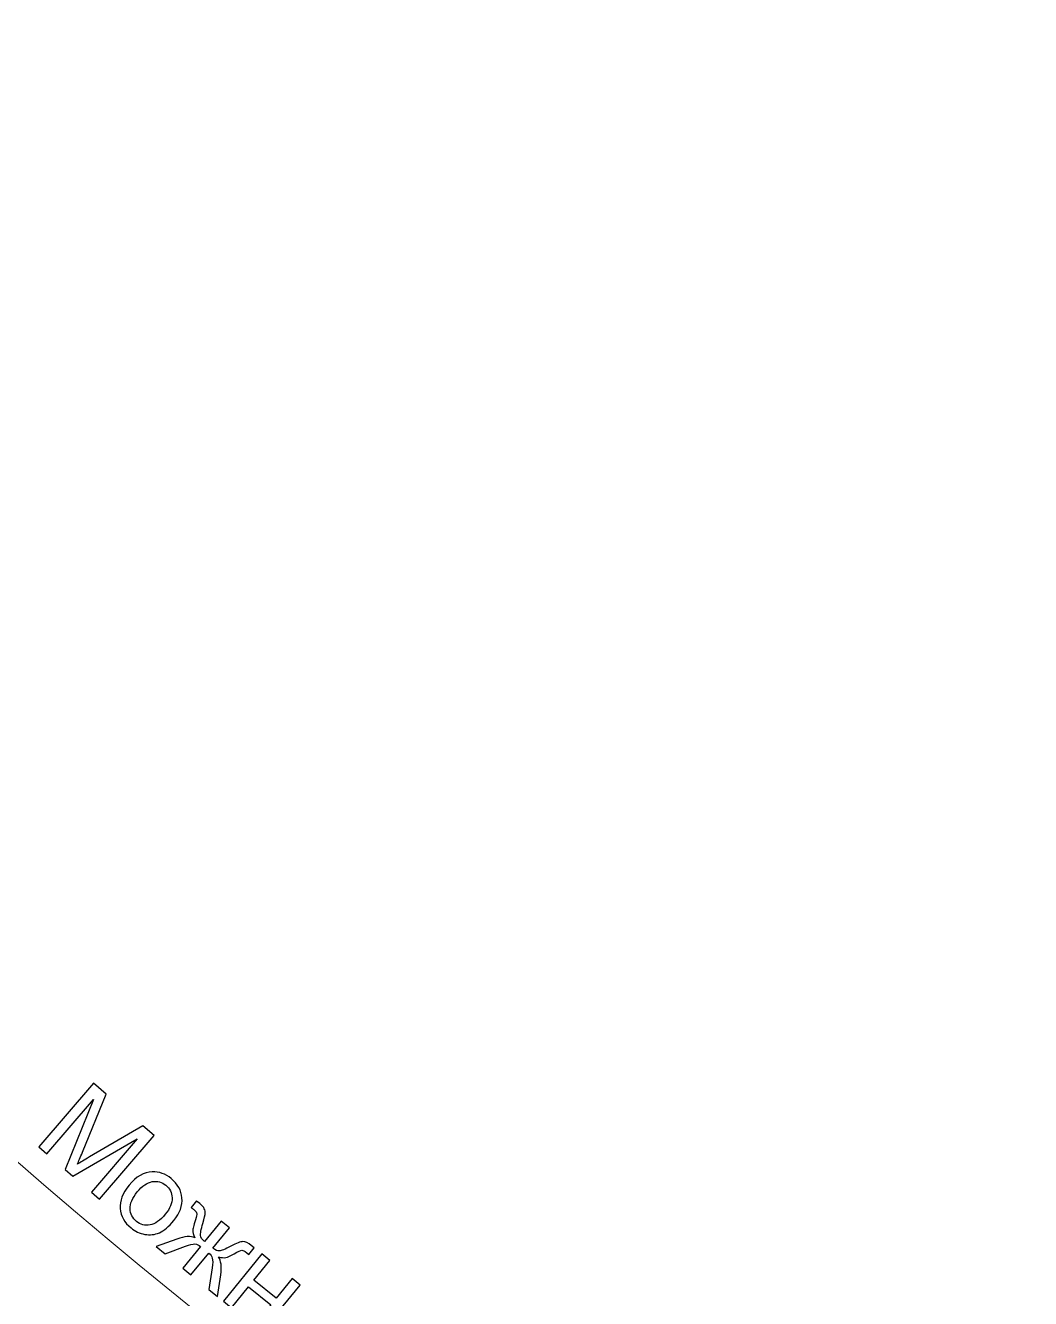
# Model space of a CAD drawing. Header units: millimetres. Extents: x -998 to 1016, y -1915 to 1914.
# Drawn here: x -62.6 to 9.9, y -1818.9 to -1727.1 of the extents above; entities that cross this region are included whole.
import ezdxf

# ---------------------------------------------------------------- set-up
doc = ezdxf.new("R2010")
doc.units = ezdxf.units.MM
doc.header["$MEASUREMENT"] = 0
doc.layers.add('layer 1', color=7, linetype='Continuous')

msp = doc.modelspace()

# ---------------------------------------------------------------- linework, layer by layer
at = {"layer": 'layer 1', "color": 2, "lineweight": 20}
msp.add_open_spline([(194.3957, -1114.8459), (124.2, -1114.8458), (58.2417, -1132.9496), (0.896, -1164.7091), (0.896, -1164.7091), (0.896, -1164.7091), (-12.0945, -1172.2086), (-12.0945, -1172.2086), (-12.0945, -1172.2086), (-125.2622, -1240.5539), (-201.8214, -1363.3757), (-205.4554, -1504.3458), (-205.4554, -1504.3458), (-205.4554, -1504.3458), (-170.9966, -1504.3458), (-170.9966, -1504.3458), (-170.9966, -1504.3458), (-170.9965, -1502.689), (-169.6534, -1501.3459), (-167.9964, -1501.3458), (-167.9964, -1501.3458), (-166.3398, -1501.3458), (-164.9752, -1502.6895), (-164.9966, -1504.3458), (-164.9966, -1504.3458), (-164.9966, -1504.3458), (-164.9967, -1504.3537), (-164.9967, -1504.3537), (-164.9967, -1504.3537), (-164.9967, -1504.3537), (-164.9967, -1525.3381), (-164.9967, -1525.3381), (-164.9967, -1525.3381), (-164.9967, -1525.3381), (-164.9966, -1525.3459), (-164.9966, -1525.3459), (-164.9966, -1525.3459), (-164.9752, -1527.0022), (-166.3398, -1528.3458), (-167.9966, -1528.3459), (-167.9966, -1528.3459), (-169.6534, -1528.3458), (-170.9965, -1527.0026), (-170.9965, -1525.3457), (-170.9965, -1525.3457), (-170.9965, -1525.3457), (-205.4554, -1525.3457), (-205.4554, -1525.3457), (-205.4554, -1525.3457), (-201.8212, -1666.315), (-125.2624, -1789.1349), (-12.0967, -1857.4819), (-12.0967, -1857.4819), (-12.0967, -1857.4819), (0.8935, -1864.9816), (0.8935, -1864.9816), (0.8935, -1864.9816), (58.2391, -1896.7429), (124.1991, -1914.8459), (194.3956, -1914.8459), (194.3956, -1914.8459), (263.5146, -1914.8459), (328.5246, -1897.2959), (385.2469, -1866.4366), (385.2469, -1866.4366), (385.2469, -1866.4366), (367.9563, -1836.489), (367.9563, -1836.489), (367.9563, -1836.489), (366.5217, -1837.3173), (364.6868, -1836.8255), (363.8584, -1835.3909), (363.8584, -1835.3909), (363.03, -1833.956), (363.5113, -1832.1024), (364.9564, -1831.2928), (364.9564, -1831.2928), (364.9564, -1831.2928), (364.9632, -1831.289), (364.9632, -1831.289), (364.9632, -1831.289), (364.9632, -1831.289), (383.1363, -1820.7968), (383.1363, -1820.7968), (383.1363, -1820.7968), (383.1363, -1820.7968), (383.143, -1820.7928), (383.143, -1820.7928), (383.143, -1820.7928), (384.5665, -1819.946), (386.4126, -1820.4561), (387.241, -1821.8909), (387.241, -1821.8909), (388.0694, -1823.3256), (387.5779, -1825.1605), (386.143, -1825.9889), (386.143, -1825.9889), (386.143, -1825.9889), (403.4201, -1855.9137), (403.4201, -1855.9137), (403.4201, -1855.9137), (515.9759, -1786.7795), (591.7027, -1663.5077), (594.3007, -1522.3458), (594.3007, -1522.3458), (594.3007, -1522.3458), (594.3007, -1507.3459), (594.3007, -1507.3459), (594.3007, -1507.3459), (591.7029, -1366.1862), (515.9772, -1242.9176), (403.4252, -1173.7812), (403.4252, -1173.7812), (403.4252, -1173.7812), (386.1526, -1203.6984), (386.1526, -1203.6984), (386.1526, -1203.6984), (387.5872, -1204.5268), (388.079, -1206.3617), (387.2506, -1207.7965), (387.2506, -1207.7965), (386.4221, -1209.2312), (384.5762, -1209.7413), (383.1525, -1208.8946), (383.1525, -1208.8946), (383.1525, -1208.8946), (383.1459, -1208.8906), (383.1459, -1208.8906), (383.1459, -1208.8906), (383.1459, -1208.8906), (364.9728, -1198.3983), (364.9728, -1198.3983), (364.9728, -1198.3983), (364.9728, -1198.3983), (364.9661, -1198.3945), (364.9661, -1198.3945), (364.9661, -1198.3945), (363.5207, -1197.5851), (363.0396, -1195.7313), (363.868, -1194.2965), (363.868, -1194.2965), (364.6963, -1192.8617), (366.531, -1192.37), (367.9659, -1193.1984), (367.9659, -1193.1984), (367.9659, -1193.1984), (385.2521, -1163.2578), (385.2521, -1163.2578), (385.2521, -1163.2578), (328.5313, -1132.3934), (263.5166, -1114.8459), (194.3957, -1114.8459)], degree=3, knots=[0, 0, 0, 0, 0.025641, 0.025641, 0.025641, 0.025641, 0.0512821, 0.0512821, 0.0512821, 0.0512821, 0.0769231, 0.0769231, 0.0769231, 0.0769231, 0.1025641, 0.1025641, 0.1025641, 0.1025641, 0.1282051, 0.1282051, 0.1282051, 0.1282051, 0.1538462, 0.1538462, 0.1538462, 0.1538462, 0.1794872, 0.1794872, 0.1794872, 0.1794872, 0.2051282, 0.2051282, 0.2051282, 0.2051282, 0.2307692, 0.2307692, 0.2307692, 0.2307692, 0.2564103, 0.2564103, 0.2564103, 0.2564103, 0.2820513, 0.2820513, 0.2820513, 0.2820513, 0.3076923, 0.3076923, 0.3076923, 0.3076923, 0.3333333, 0.3333333, 0.3333333, 0.3333333, 0.3589744, 0.3589744, 0.3589744, 0.3589744, 0.3846154, 0.3846154, 0.3846154, 0.3846154, 0.4102564, 0.4102564, 0.4102564, 0.4102564, 0.4358974, 0.4358974, 0.4358974, 0.4358974, 0.4615385, 0.4615385, 0.4615385, 0.4615385, 0.4871795, 0.4871795, 0.4871795, 0.4871795, 0.5128205, 0.5128205, 0.5128205, 0.5128205, 0.5384615, 0.5384615, 0.5384615, 0.5384615, 0.5641026, 0.5641026, 0.5641026, 0.5641026, 0.5897436, 0.5897436, 0.5897436, 0.5897436, 0.6153846, 0.6153846, 0.6153846, 0.6153846, 0.6410256, 0.6410256, 0.6410256, 0.6410256, 0.6666667, 0.6666667, 0.6666667, 0.6666667, 0.6923077, 0.6923077, 0.6923077, 0.6923077, 0.7179487, 0.7179487, 0.7179487, 0.7179487, 0.7435897, 0.7435897, 0.7435897, 0.7435897, 0.7692308, 0.7692308, 0.7692308, 0.7692308, 0.7948718, 0.7948718, 0.7948718, 0.7948718, 0.8205128, 0.8205128, 0.8205128, 0.8205128, 0.8461538, 0.8461538, 0.8461538, 0.8461538, 0.8717949, 0.8717949, 0.8717949, 0.8717949, 0.8974359, 0.8974359, 0.8974359, 0.8974359, 0.9230769, 0.9230769, 0.9230769, 0.9230769, 0.9487179, 0.9487179, 0.9487179, 0.9487179, 1, 1, 1, 1], dxfattribs=at)
at = {"layer": 'layer 1', "color": 250, "lineweight": 20}
msp.add_open_spline([(-196.2882, -1498.3028), (-196.2882, -1498.3028), (-196.1118, -1534.3457), (-196.1118, -1534.3457), (-196.1118, -1534.3457), (-189.6966, -1664.3935), (-119.0087, -1782.3638), (-7.5194, -1849.7323), (-7.5194, -1849.7323), (-7.5194, -1849.7323), (5.3237, -1857.1471), (5.3237, -1857.1471), (5.3237, -1857.1471), (63.3321, -1889.2601), (128.1011, -1905.8459), (194.3956, -1905.8459), (194.3956, -1905.8459), (269.9836, -1905.8459), (333.9758, -1880.035), (398.2295, -1843.2738)], degree=3, knots=[0, 0, 0, 0, 0.1666667, 0.1666667, 0.1666667, 0.1666667, 0.3333333, 0.3333333, 0.3333333, 0.3333333, 0.5, 0.5, 0.5, 0.5, 0.6666667, 0.6666667, 0.6666667, 0.6666667, 1, 1, 1, 1], dxfattribs=at)
at = {"layer": 'layer 1', "color": 250}
for points, knots in [([(-61.6381, -1807.9717), (-61.6381, -1807.9717), (-57.6891, -1803.3842), (-57.6891, -1803.3842), (-57.6891, -1803.3842), (-57.6891, -1803.3842), (-56.775, -1804.17), (-56.775, -1804.17), (-56.775, -1804.17), (-56.775, -1804.17), (-58.4844, -1808.3539), (-58.4844, -1808.3539), (-58.4844, -1808.3539), (-58.6455, -1808.7425), (-58.7673, -1809.0321), (-58.85, -1809.2215), (-58.85, -1809.2215), (-58.6542, -1809.0996), (-58.3627, -1808.9236), (-57.9725, -1808.6966), (-57.9725, -1808.6966), (-57.9725, -1808.6966), (-54.1274, -1806.449), (-54.1274, -1806.449), (-54.1274, -1806.449), (-54.1274, -1806.449), (-53.311, -1807.1518), (-53.311, -1807.1518), (-53.311, -1807.1518), (-53.311, -1807.1518), (-57.2585, -1811.7409), (-57.2585, -1811.7409), (-57.2585, -1811.7409), (-57.2585, -1811.7409), (-57.8444, -1811.2361), (-57.8444, -1811.2361), (-57.8444, -1811.2361), (-57.8444, -1811.2361), (-54.5393, -1807.3957), (-54.5393, -1807.3957), (-54.5393, -1807.3957), (-54.5393, -1807.3957), (-59.1773, -1810.089), (-59.1773, -1810.089), (-59.1773, -1810.089), (-59.1773, -1810.089), (-59.725, -1809.6181), (-59.725, -1809.6181), (-59.725, -1809.6181), (-59.725, -1809.6181), (-57.691, -1804.5696), (-57.691, -1804.5696), (-57.691, -1804.5696), (-57.691, -1804.5696), (-61.0523, -1808.4765), (-61.0523, -1808.4765), (-61.0523, -1808.4765), (-61.0523, -1808.4765), (-61.6381, -1807.9717), (-61.6381, -1807.9717)], [0, 0, 0, 0, 0.0625, 0.0625, 0.0625, 0.0625, 0.125, 0.125, 0.125, 0.125, 0.1875, 0.1875, 0.1875, 0.1875, 0.25, 0.25, 0.25, 0.25, 0.3125, 0.3125, 0.3125, 0.3125, 0.375, 0.375, 0.375, 0.375, 0.4375, 0.4375, 0.4375, 0.4375, 0.5, 0.5, 0.5, 0.5, 0.5625, 0.5625, 0.5625, 0.5625, 0.625, 0.625, 0.625, 0.625, 0.6875, 0.6875, 0.6875, 0.6875, 0.75, 0.75, 0.75, 0.75, 0.8125, 0.8125, 0.8125, 0.8125, 0.875, 0.875, 0.875, 0.875, 1, 1, 1, 1]), ([(-55.129, -1810.7448), (-54.616, -1810.1147), (-54.0609, -1809.7909), (-53.4626, -1809.7733), (-53.4626, -1809.7733), (-52.9645, -1809.7598), (-52.5046, -1809.9242), (-52.0845, -1810.2676), (-52.0845, -1810.2676), (-51.6166, -1810.6492), (-51.359, -1811.1138), (-51.3117, -1811.6614), (-51.3117, -1811.6614), (-51.2644, -1812.2104), (-51.4613, -1812.7547), (-51.9008, -1813.2961), (-51.9008, -1813.2961), (-52.2584, -1813.7331), (-52.6045, -1814.0247), (-52.9406, -1814.1682), (-52.9406, -1814.1682), (-53.2766, -1814.3132), (-53.6266, -1814.3522), (-53.9906, -1814.2854), (-53.9906, -1814.2854), (-54.356, -1814.22), (-54.686, -1814.0672), (-54.9834, -1813.8241), (-54.9834, -1813.8241), (-55.4598, -1813.4368), (-55.7203, -1812.9694), (-55.7647, -1812.4246), (-55.7647, -1812.4246), (-55.8092, -1811.8799), (-55.5982, -1811.32), (-55.129, -1810.7448)], [0, 0, 0, 0, 0.1, 0.1, 0.1, 0.1, 0.2, 0.2, 0.2, 0.2, 0.3, 0.3, 0.3, 0.3, 0.4, 0.4, 0.4, 0.4, 0.5, 0.5, 0.5, 0.5, 0.6, 0.6, 0.6, 0.6, 0.7, 0.7, 0.7, 0.7, 0.8, 0.8, 0.8, 0.8, 1, 1, 1, 1]), ([(-54.537, -1811.2282), (-54.8917, -1811.6638), (-55.063, -1812.0685), (-55.0493, -1812.4397), (-55.0493, -1812.4397), (-55.0357, -1812.8123), (-54.8851, -1813.1159), (-54.5961, -1813.3505), (-54.5961, -1813.3505), (-54.31, -1813.5836), (-53.9827, -1813.6687), (-53.6158, -1813.6058), (-53.6158, -1813.6058), (-53.2473, -1813.5427), (-52.8816, -1813.2877), (-52.5183, -1812.8409), (-52.5183, -1812.8409), (-52.1749, -1812.4208), (-52.0107, -1812.0231), (-52.0257, -1811.6506), (-52.0257, -1811.6506), (-52.0393, -1811.278), (-52.1885, -1810.9758), (-52.4733, -1810.7454), (-52.4733, -1810.7454), (-52.7622, -1810.5094), (-53.0896, -1810.4229), (-53.455, -1810.4831), (-53.455, -1810.4831), (-53.8207, -1810.5448), (-54.1807, -1810.7926), (-54.537, -1811.2282)], [0, 0, 0, 0, 0.1111111, 0.1111111, 0.1111111, 0.1111111, 0.2222222, 0.2222222, 0.2222222, 0.2222222, 0.3333333, 0.3333333, 0.3333333, 0.3333333, 0.4444444, 0.4444444, 0.4444444, 0.4444444, 0.5555556, 0.5555556, 0.5555556, 0.5555556, 0.6666667, 0.6666667, 0.6666667, 0.6666667, 0.7777778, 0.7777778, 0.7777778, 0.7777778, 1, 1, 1, 1]), ([(-47.8879, -1813.8036), (-47.8879, -1813.8036), (-49.0863, -1815.2753), (-49.0863, -1815.2753), (-49.0863, -1815.2753), (-48.9032, -1815.425), (-48.7452, -1815.4944), (-48.6125, -1815.4847), (-48.6125, -1815.4847), (-48.4813, -1815.475), (-48.2045, -1815.3597), (-47.7851, -1815.1359), (-47.7851, -1815.1359), (-47.387, -1814.9233), (-47.099, -1814.815), (-46.9184, -1814.8124), (-46.9184, -1814.8124), (-46.742, -1814.8098), (-46.5403, -1814.9018), (-46.3119, -1815.0884), (-46.3119, -1815.0884), (-46.3119, -1815.0884), (-46.1005, -1815.2608), (-46.1005, -1815.2608), (-46.1005, -1815.2608), (-46.1005, -1815.2608), (-46.4891, -1815.7386), (-46.4891, -1815.7386), (-46.4891, -1815.7386), (-46.4891, -1815.7386), (-46.6441, -1815.6072), (-46.6441, -1815.6072), (-46.6441, -1815.6072), (-46.7978, -1815.4814), (-46.9135, -1815.4248), (-46.994, -1815.4346), (-46.994, -1815.4346), (-47.0758, -1815.4444), (-47.2593, -1815.5288), (-47.5404, -1815.6865), (-47.5404, -1815.6865), (-47.8073, -1815.8399), (-48.012, -1815.9286), (-48.1531, -1815.9552), (-48.1531, -1815.9552), (-48.2957, -1815.9819), (-48.4721, -1815.9675), (-48.6836, -1815.9122), (-48.6836, -1815.9122), (-48.4878, -1816.1821), (-48.4319, -1816.611), (-48.5174, -1817.2008), (-48.5174, -1817.2008), (-48.5174, -1817.2008), (-48.7424, -1818.7711), (-48.7424, -1818.7711), (-48.7424, -1818.7711), (-48.7424, -1818.7711), (-49.3767, -1818.2552), (-49.3767, -1818.2552), (-49.3767, -1818.2552), (-49.3767, -1818.2552), (-49.1362, -1816.6962), (-49.1362, -1816.6962), (-49.1362, -1816.6962), (-49.0878, -1816.3802), (-49.0833, -1816.1502), (-49.1241, -1816.0076), (-49.1241, -1816.0076), (-49.1634, -1815.865), (-49.2492, -1815.7393), (-49.379, -1815.6333), (-49.379, -1815.6333), (-49.379, -1815.6333), (-50.6623, -1817.2079), (-50.6623, -1817.2079), (-50.6623, -1817.2079), (-50.6623, -1817.2079), (-51.2515, -1816.7273), (-51.2515, -1816.7273), (-51.2515, -1816.7273), (-51.2515, -1816.7273), (-49.9696, -1815.1528), (-49.9696, -1815.1528), (-49.9696, -1815.1528), (-50.0979, -1815.0482), (-50.2347, -1814.9902), (-50.3814, -1814.98), (-50.3814, -1814.98), (-50.5295, -1814.9686), (-50.754, -1815.0191), (-51.0562, -1815.1316), (-51.0562, -1815.1316), (-51.0562, -1815.1316), (-52.5329, -1815.6829), (-52.5329, -1815.6829), (-52.5329, -1815.6829), (-52.5329, -1815.6829), (-53.1672, -1815.1656), (-53.1672, -1815.1656), (-53.1672, -1815.1656), (-53.1672, -1815.1656), (-51.6778, -1814.6256), (-51.6778, -1814.6256), (-51.6778, -1814.6256), (-51.1158, -1814.4246), (-50.6827, -1814.3941), (-50.3794, -1814.5313), (-50.3794, -1814.5313), (-50.4864, -1814.3124), (-50.5356, -1814.129), (-50.5283, -1813.9808), (-50.5283, -1813.9808), (-50.521, -1813.8327), (-50.4431, -1813.5266), (-50.2943, -1813.0653), (-50.2943, -1813.0653), (-50.2446, -1812.9088), (-50.2361, -1812.7959), (-50.267, -1812.7239), (-50.267, -1812.7239), (-50.2994, -1812.6519), (-50.3712, -1812.5699), (-50.4798, -1812.4808), (-50.4798, -1812.4808), (-50.508, -1812.4582), (-50.5644, -1812.4145), (-50.6518, -1812.3466), (-50.6518, -1812.3466), (-50.6518, -1812.3466), (-50.2631, -1811.8687), (-50.2631, -1811.8687), (-50.2631, -1811.8687), (-50.2631, -1811.8687), (-50.1827, -1811.9337), (-50.1827, -1811.9337), (-50.1827, -1811.9337), (-49.9615, -1812.1146), (-49.8148, -1812.256), (-49.7458, -1812.3562), (-49.7458, -1812.3562), (-49.6769, -1812.4579), (-49.6417, -1812.5807), (-49.6405, -1812.7247), (-49.6405, -1812.7247), (-49.6393, -1812.87), (-49.6932, -1813.1268), (-49.801, -1813.4935), (-49.801, -1813.4935), (-49.9328, -1813.9435), (-49.9924, -1814.2355), (-49.9771, -1814.3681), (-49.9771, -1814.3681), (-49.9631, -1814.5008), (-49.8631, -1814.6434), (-49.6771, -1814.7947), (-49.6771, -1814.7947), (-49.6771, -1814.7947), (-48.4785, -1813.3231), (-48.4785, -1813.3231), (-48.4785, -1813.3231), (-48.4785, -1813.3231), (-47.8879, -1813.8036), (-47.8879, -1813.8036)], [0, 0, 0, 0, 0.0238095, 0.0238095, 0.0238095, 0.0238095, 0.047619, 0.047619, 0.047619, 0.047619, 0.0714286, 0.0714286, 0.0714286, 0.0714286, 0.0952381, 0.0952381, 0.0952381, 0.0952381, 0.1190476, 0.1190476, 0.1190476, 0.1190476, 0.1428571, 0.1428571, 0.1428571, 0.1428571, 0.1666667, 0.1666667, 0.1666667, 0.1666667, 0.1904762, 0.1904762, 0.1904762, 0.1904762, 0.2142857, 0.2142857, 0.2142857, 0.2142857, 0.2380952, 0.2380952, 0.2380952, 0.2380952, 0.2619048, 0.2619048, 0.2619048, 0.2619048, 0.2857143, 0.2857143, 0.2857143, 0.2857143, 0.3095238, 0.3095238, 0.3095238, 0.3095238, 0.3333333, 0.3333333, 0.3333333, 0.3333333, 0.3571429, 0.3571429, 0.3571429, 0.3571429, 0.3809524, 0.3809524, 0.3809524, 0.3809524, 0.4047619, 0.4047619, 0.4047619, 0.4047619, 0.4285714, 0.4285714, 0.4285714, 0.4285714, 0.452381, 0.452381, 0.452381, 0.452381, 0.4761905, 0.4761905, 0.4761905, 0.4761905, 0.5, 0.5, 0.5, 0.5, 0.5238095, 0.5238095, 0.5238095, 0.5238095, 0.547619, 0.547619, 0.547619, 0.547619, 0.5714286, 0.5714286, 0.5714286, 0.5714286, 0.5952381, 0.5952381, 0.5952381, 0.5952381, 0.6190476, 0.6190476, 0.6190476, 0.6190476, 0.6428571, 0.6428571, 0.6428571, 0.6428571, 0.6666667, 0.6666667, 0.6666667, 0.6666667, 0.6904762, 0.6904762, 0.6904762, 0.6904762, 0.7142857, 0.7142857, 0.7142857, 0.7142857, 0.7380952, 0.7380952, 0.7380952, 0.7380952, 0.7619048, 0.7619048, 0.7619048, 0.7619048, 0.7857143, 0.7857143, 0.7857143, 0.7857143, 0.8095238, 0.8095238, 0.8095238, 0.8095238, 0.8333333, 0.8333333, 0.8333333, 0.8333333, 0.8571429, 0.8571429, 0.8571429, 0.8571429, 0.8809524, 0.8809524, 0.8809524, 0.8809524, 0.9047619, 0.9047619, 0.9047619, 0.9047619, 0.9285714, 0.9285714, 0.9285714, 0.9285714, 0.952381, 0.952381, 0.952381, 0.952381, 1, 1, 1, 1]), ([(-45.5458, -1815.7004), (-45.5458, -1815.7004), (-44.9679, -1816.1696), (-44.9679, -1816.1696), (-44.9679, -1816.1696), (-44.9679, -1816.1696), (-46.1226, -1817.5863), (-46.1226, -1817.5863), (-46.1226, -1817.5863), (-46.1226, -1817.5863), (-44.524, -1818.8894), (-44.524, -1818.8894), (-44.524, -1818.8894), (-44.524, -1818.8894), (-43.3693, -1817.4728), (-43.3693, -1817.4728), (-43.3693, -1817.4728), (-43.3693, -1817.4728), (-42.7928, -1817.9434), (-42.7928, -1817.9434), (-42.7928, -1817.9434), (-42.7928, -1817.9434), (-45.5659, -1821.3463), (-45.5659, -1821.3463), (-45.5659, -1821.3463), (-45.5659, -1821.3463), (-46.1423, -1820.877), (-46.1423, -1820.877), (-46.1423, -1820.877), (-46.1423, -1820.877), (-44.9127, -1819.3673), (-44.9127, -1819.3673), (-44.9127, -1819.3673), (-44.9127, -1819.3673), (-46.5112, -1818.0642), (-46.5112, -1818.0642), (-46.5112, -1818.0642), (-46.5112, -1818.0642), (-47.7423, -1819.5739), (-47.7423, -1819.5739), (-47.7423, -1819.5739), (-47.7423, -1819.5739), (-48.3188, -1819.1033), (-48.3188, -1819.1033), (-48.3188, -1819.1033), (-48.3188, -1819.1033), (-45.5458, -1815.7004), (-45.5458, -1815.7004)], [0, 0, 0, 0, 0.0769231, 0.0769231, 0.0769231, 0.0769231, 0.1538462, 0.1538462, 0.1538462, 0.1538462, 0.2307692, 0.2307692, 0.2307692, 0.2307692, 0.3076923, 0.3076923, 0.3076923, 0.3076923, 0.3846154, 0.3846154, 0.3846154, 0.3846154, 0.4615385, 0.4615385, 0.4615385, 0.4615385, 0.5384615, 0.5384615, 0.5384615, 0.5384615, 0.6153846, 0.6153846, 0.6153846, 0.6153846, 0.6923077, 0.6923077, 0.6923077, 0.6923077, 0.7692308, 0.7692308, 0.7692308, 0.7692308, 0.8461538, 0.8461538, 0.8461538, 0.8461538, 1, 1, 1, 1])]:
    msp.add_open_spline(points, degree=3, knots=knots, dxfattribs=at)

doc.saveas('drawing.dxf')
